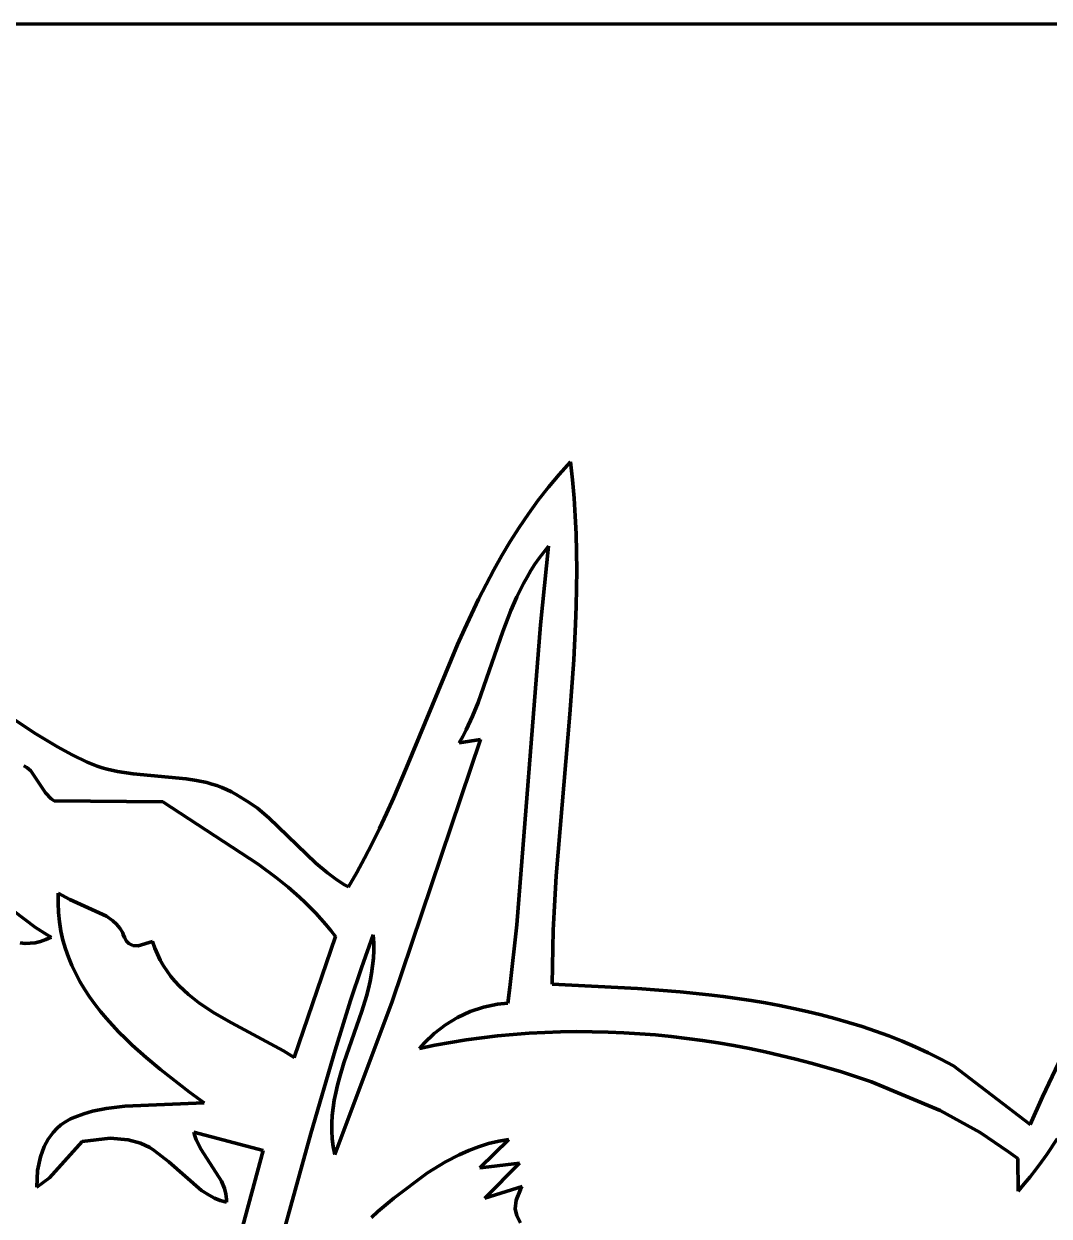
# Model space of a CAD drawing. Header units: millimetres. Extents: x 0 to 8.4, y 0 to 11.8.
# Drawn here: x 2.909 to 4.626, y 9.81 to 11.806 of the extents above; entities that cross this region are included whole.
import ezdxf

# ---------------------------------------------------------------- set-up
doc = ezdxf.new("R2010")
doc.units = ezdxf.units.MM
doc.layers.add('color#010101ff', color=7, linetype='CONTINUOUS', lineweight=100)
doc.layers.add('color#ffffffff', color=7, linetype='CONTINUOUS', lineweight=100)

msp = doc.modelspace()

# ---------------------------------------------------------------- linework, layer by layer
at = {"layer": 'color#010101ff'}
for p, q in [((3.8055, 11.0514), (3.8246, 11.0722)), ((3.8246, 11.0722), (3.8279, 11.0421)), ((3.7874, 11.03), (3.8055, 11.0514)), ((3.8279, 11.0421), (3.8304, 11.0119)), ((3.7703, 11.0081), (3.7874, 11.03)), ((3.7539, 10.9856), (3.7703, 11.0081)), ((3.8304, 11.0119), (3.8324, 10.9818)), ((3.7384, 10.9627), (3.7539, 10.9856)), ((3.8324, 10.9818), (3.8337, 10.9517)), ((3.7235, 10.9394), (3.7384, 10.9627)), ((3.7094, 10.9157), (3.7235, 10.9394)), ((3.8337, 10.9517), (3.8345, 10.9215)), ((3.7796, 10.9214), (3.772, 10.9113)), ((3.7742, 10.7995), (3.7877, 10.9313)), ((3.7877, 10.9313), (3.7796, 10.9214)), ((3.8345, 10.9215), (3.8348, 10.8914)), ((3.6959, 10.8916), (3.7094, 10.9157)), ((3.7648, 10.901), (3.758, 10.8904)), ((3.772, 10.9113), (3.7648, 10.901)), ((3.6829, 10.8672), (3.6959, 10.8916)), ((3.7517, 10.8797), (3.7457, 10.8687)), ((3.758, 10.8904), (3.7517, 10.8797)), ((3.8348, 10.8914), (3.8346, 10.8613)), ((3.6704, 10.8425), (3.6829, 10.8672)), ((3.74, 10.8577), (3.7347, 10.8464)), ((3.7457, 10.8687), (3.74, 10.8577)), ((3.8346, 10.8613), (3.8339, 10.8311)), ((3.6584, 10.8175), (3.6704, 10.8425)), ((3.7347, 10.8464), (3.7247, 10.8235)), ((3.6467, 10.7923), (3.6584, 10.8175)), ((3.7247, 10.8235), (3.7113, 10.7885)), ((3.8339, 10.8311), (3.8329, 10.801)), ((3.7347, 10.2978), (3.7742, 10.7995)), ((3.8329, 10.801), (3.8298, 10.7408)), ((3.6354, 10.7669), (3.6467, 10.7923)), ((3.7113, 10.7885), (3.6698, 10.6698)), ((3.6244, 10.7413), (3.6354, 10.7669)), ((3.55, 10.5606), (3.6244, 10.7413)), ((3.8298, 10.7408), (3.8233, 10.6504)), ((2.776, 10.7176), (2.9289, 10.6173)), ((3.6698, 10.6698), (3.6602, 10.6467)), ((3.6602, 10.6467), (3.6496, 10.624)), ((3.8233, 10.6504), (3.8005, 10.3793)), ((2.9289, 10.6173), (2.9651, 10.5957)), ((3.6496, 10.624), (3.6439, 10.6129)), ((3.6735, 10.6076), (3.5257, 10.169)), ((3.6439, 10.6129), (3.6378, 10.6019)), ((3.6378, 10.6019), (3.6735, 10.6076)), ((2.9651, 10.5957), (2.9898, 10.5823)), ((2.9898, 10.5823), (3.0151, 10.5698)), ((2.9141, 10.5608), (2.9089, 10.5637)), ((2.9209, 10.5553), (2.9141, 10.5608)), ((3.0151, 10.5698), (3.0233, 10.5662)), ((3.0233, 10.5662), (3.0316, 10.563)), ((3.0316, 10.563), (3.04, 10.5602)), ((3.04, 10.5602), (3.0485, 10.5578)), ((3.0485, 10.5578), (3.0657, 10.554)), ((3.5279, 10.5094), (3.55, 10.5606)), ((2.9455, 10.5186), (2.9209, 10.5553)), ((3.0657, 10.554), (3.092, 10.5501)), ((3.092, 10.5501), (3.1807, 10.542)), ((3.1807, 10.542), (3.1981, 10.5392)), ((3.1981, 10.5392), (3.2153, 10.5355)), ((2.955, 10.5082), (2.9455, 10.5186)), ((3.2153, 10.5355), (3.2237, 10.5332)), ((3.2237, 10.5332), (3.2321, 10.5305)), ((3.2321, 10.5305), (3.2404, 10.5274)), ((3.2404, 10.5274), (3.2486, 10.5239)), ((3.2486, 10.5239), (3.2566, 10.52)), ((3.2566, 10.52), (3.2645, 10.5155)), ((2.9596, 10.5049), (2.955, 10.5082)), ((3.1415, 10.5036), (2.9596, 10.5049)), ((3.3013, 10.3988), (3.1415, 10.5036)), ((3.2645, 10.5155), (3.272, 10.5114)), ((3.272, 10.5114), (3.2863, 10.5025)), ((3.2863, 10.5025), (3.3, 10.4926)), ((3.5164, 10.484), (3.5279, 10.5094)), ((3.3, 10.4926), (3.3193, 10.4766)), ((3.5046, 10.4589), (3.5164, 10.484)), ((3.3193, 10.4766), (3.3981, 10.4005)), ((3.4923, 10.4339), (3.5046, 10.4589)), ((3.4796, 10.4093), (3.4923, 10.4339)), ((3.3319, 10.3762), (3.3013, 10.3988)), ((3.3981, 10.4005), (3.4174, 10.3843)), ((3.4664, 10.385), (3.4796, 10.4093)), ((3.4174, 10.3843), (3.4309, 10.3743)), ((3.4525, 10.3609), (3.4664, 10.385)), ((3.8005, 10.3793), (3.7969, 10.319)), ((3.3517, 10.3603), (3.3319, 10.3762)), ((3.3707, 10.3436), (3.3517, 10.3603)), ((3.4309, 10.3743), (3.4451, 10.3651)), ((3.4451, 10.3651), (3.4525, 10.3609)), ((2.9663, 10.334), (2.9667, 10.3504)), ((2.9667, 10.3504), (2.9862, 10.3402)), ((2.9862, 10.3402), (3.0473, 10.3123)), ((3.38, 10.335), (3.3707, 10.3436)), ((2.8919, 10.3208), (2.9285, 10.2929)), ((2.967, 10.3179), (2.9663, 10.334)), ((2.9685, 10.3023), (2.967, 10.3179)), ((3.3891, 10.3261), (3.38, 10.335)), ((3.3979, 10.317), (3.3891, 10.3261)), ((3.7969, 10.319), (3.7956, 10.2888)), ((2.971, 10.287), (2.9685, 10.3023)), ((3.0473, 10.3123), (3.0578, 10.3045)), ((3.0578, 10.3045), (3.0641, 10.2985)), ((3.0641, 10.2985), (3.0697, 10.2917)), ((3.4065, 10.3076), (3.3979, 10.317)), ((3.4148, 10.298), (3.4065, 10.3076)), ((3.4229, 10.288), (3.4148, 10.298)), ((3.723, 10.1925), (3.7347, 10.2978)), ((2.9285, 10.2929), (2.9482, 10.2806)), ((2.9482, 10.2806), (2.9549, 10.2768)), ((2.9744, 10.2721), (2.971, 10.287)), ((3.0697, 10.2917), (3.0746, 10.284)), ((3.0746, 10.284), (3.0754, 10.2812)), ((3.0754, 10.2812), (3.0773, 10.2762)), ((3.3618, 10.0753), (3.4307, 10.2778)), ((3.4307, 10.2778), (3.4229, 10.288)), ((3.4939, 10.2806), (3.4746, 10.2258)), ((3.4948, 10.2674), (3.4939, 10.2806)), ((3.7956, 10.2888), (3.7946, 10.2587)), ((2.911, 10.2664), (2.9027, 10.2672)), ((2.9194, 10.2666), (2.911, 10.2664)), ((2.9281, 10.2676), (2.9194, 10.2666)), ((2.9369, 10.2697), (2.9281, 10.2676)), ((2.9458, 10.2727), (2.9369, 10.2697)), ((2.9549, 10.2768), (2.9458, 10.2727)), ((2.9786, 10.2575), (2.9744, 10.2721)), ((3.0773, 10.2762), (3.0808, 10.2703)), ((3.0808, 10.2703), (3.0849, 10.2661)), ((3.0849, 10.2661), (3.0913, 10.2629)), ((3.0913, 10.2629), (3.1006, 10.2621)), ((3.1006, 10.2621), (3.1245, 10.2696)), ((3.1245, 10.2696), (3.1283, 10.2587)), ((3.1283, 10.2587), (3.1326, 10.2482)), ((3.4949, 10.2544), (3.4948, 10.2674)), ((3.7946, 10.2587), (3.794, 10.2285)), ((2.9836, 10.2433), (2.9786, 10.2575)), ((2.9894, 10.2294), (2.9836, 10.2433)), ((3.1326, 10.2482), (3.1375, 10.2383)), ((3.1375, 10.2383), (3.1429, 10.2289)), ((3.4931, 10.2287), (3.4943, 10.2415)), ((3.4943, 10.2415), (3.4949, 10.2544)), ((2.9958, 10.2158), (2.9894, 10.2294)), ((3.1429, 10.2289), (3.1488, 10.2199)), ((3.1488, 10.2199), (3.1552, 10.2113)), ((3.4746, 10.2258), (3.4562, 10.1708)), ((3.4912, 10.2159), (3.4931, 10.2287)), ((3.794, 10.2285), (3.7939, 10.1984)), ((3.003, 10.2026), (2.9958, 10.2158)), ((3.0107, 10.1897), (3.003, 10.2026)), ((3.1552, 10.2113), (3.162, 10.2032)), ((3.162, 10.2032), (3.1692, 10.1954)), ((3.486, 10.1907), (3.4889, 10.2033)), ((3.4889, 10.2033), (3.4912, 10.2159)), ((3.7939, 10.1984), (3.9366, 10.1911)), ((3.0191, 10.177), (3.0107, 10.1897)), ((3.1692, 10.1954), (3.1768, 10.1881)), ((3.1768, 10.1881), (3.1847, 10.181)), ((3.1847, 10.181), (3.1929, 10.1742)), ((3.4752, 10.1532), (3.4827, 10.1782)), ((3.4827, 10.1782), (3.486, 10.1907)), ((3.7197, 10.1663), (3.723, 10.1925)), ((3.9366, 10.1911), (4.0083, 10.1854)), ((4.0083, 10.1854), (4.056, 10.1804)), ((4.056, 10.1804), (4.0798, 10.1775)), ((3.028, 10.1647), (3.0191, 10.177)), ((3.0374, 10.1527), (3.028, 10.1647)), ((3.1929, 10.1742), (3.2015, 10.1677)), ((3.2015, 10.1677), (3.2102, 10.1615)), ((3.2102, 10.1615), (3.2284, 10.1497)), ((3.5257, 10.169), (3.4295, 9.9131)), ((3.4562, 10.1708), (3.4301, 10.0877)), ((3.6564, 10.1524), (3.6787, 10.1598)), ((3.6787, 10.1598), (3.7019, 10.1645)), ((3.7019, 10.1645), (3.7197, 10.1663)), ((4.0798, 10.1775), (4.1035, 10.1742)), ((4.1035, 10.1742), (4.1272, 10.1707)), ((4.1272, 10.1707), (4.1507, 10.1667)), ((4.1507, 10.1667), (4.1742, 10.1624)), ((4.1742, 10.1624), (4.1976, 10.1577)), ((3.0472, 10.1409), (3.0374, 10.1527)), ((3.0575, 10.1294), (3.0472, 10.1409)), ((3.2284, 10.1497), (3.2569, 10.1333)), ((3.4451, 10.0666), (3.4752, 10.1532)), ((3.6149, 10.1303), (3.635, 10.1425)), ((3.635, 10.1425), (3.6564, 10.1524)), ((4.1976, 10.1577), (4.2209, 10.1526)), ((4.2209, 10.1526), (4.244, 10.147)), ((4.244, 10.147), (4.267, 10.1409)), ((4.267, 10.1409), (4.2899, 10.1343)), ((3.0682, 10.1181), (3.0575, 10.1294)), ((3.0792, 10.1071), (3.0682, 10.1181)), ((3.2569, 10.1333), (3.3438, 10.0865)), ((3.5963, 10.1159), (3.6149, 10.1303)), ((3.8079, 10.1184), (3.7814, 10.1175)), ((3.8344, 10.1188), (3.8079, 10.1184)), ((3.8608, 10.1187), (3.8344, 10.1188)), ((3.8873, 10.1181), (3.8608, 10.1187)), ((3.9138, 10.117), (3.8873, 10.1181)), ((4.2899, 10.1343), (4.3126, 10.1273)), ((4.3126, 10.1273), (4.3351, 10.1197)), ((4.3351, 10.1197), (4.3574, 10.1115)), ((3.0905, 10.0963), (3.0792, 10.1071)), ((3.5714, 10.0906), (3.5792, 10.0995)), ((3.5792, 10.0995), (3.5963, 10.1159)), ((3.6235, 10.1006), (3.5974, 10.0959)), ((3.6496, 10.1048), (3.6235, 10.1006)), ((3.6759, 10.1084), (3.6496, 10.1048)), ((3.7022, 10.1115), (3.6759, 10.1084)), ((3.7286, 10.114), (3.7022, 10.1115)), ((3.755, 10.116), (3.7286, 10.114)), ((3.7814, 10.1175), (3.755, 10.116)), ((3.9403, 10.1153), (3.9138, 10.117)), ((3.9667, 10.1132), (3.9403, 10.1153)), ((3.9931, 10.1106), (3.9667, 10.1132)), ((4.0194, 10.1075), (3.9931, 10.1106)), ((4.0457, 10.1039), (4.0194, 10.1075)), ((4.0719, 10.0999), (4.0457, 10.1039)), ((4.0981, 10.0954), (4.0719, 10.0999)), ((4.3574, 10.1115), (4.3796, 10.1027)), ((4.3796, 10.1027), (4.4015, 10.0934)), ((3.1138, 10.0755), (3.0905, 10.0963)), ((3.3438, 10.0865), (3.3618, 10.0753)), ((3.4301, 10.0877), (3.3896, 9.9484)), ((3.5974, 10.0959), (3.5714, 10.0906)), ((4.1241, 10.0904), (4.0981, 10.0954)), ((4.1501, 10.085), (4.1241, 10.0904)), ((4.176, 10.0791), (4.1501, 10.085)), ((4.2017, 10.0728), (4.176, 10.0791)), ((4.4015, 10.0934), (4.4233, 10.0834)), ((4.4233, 10.0834), (4.4448, 10.0727)), ((3.1378, 10.0554), (3.1138, 10.0755)), ((3.4375, 10.0417), (3.4451, 10.0666)), ((4.2273, 10.0661), (4.2017, 10.0728)), ((4.2528, 10.0589), (4.2273, 10.0661)), ((4.2782, 10.0513), (4.2528, 10.0589)), ((4.4448, 10.0727), (4.466, 10.0614)), ((4.466, 10.0614), (4.5939, 9.9634)), ((4.6147, 10.0094), (4.6473, 10.0777)), ((3.1866, 10.0175), (3.1378, 10.0554)), ((3.4341, 10.0292), (3.4375, 10.0417)), ((4.3034, 10.0433), (4.2782, 10.0513)), ((4.3285, 10.0348), (4.3034, 10.0433)), ((3.4312, 10.0166), (3.4341, 10.0292)), ((4.4432, 9.9867), (4.3285, 10.0348)), ((3.0779, 9.9939), (3.2107, 9.9995)), ((3.2107, 9.9995), (3.1866, 10.0175)), ((3.4268, 9.9913), (3.4287, 10.004)), ((3.4287, 10.004), (3.4312, 10.0166)), ((4.5939, 9.9634), (4.6147, 10.0094)), ((2.9945, 9.9758), (3.0093, 9.9812)), ((3.0093, 9.9812), (3.0242, 9.9855)), ((3.0242, 9.9855), (3.047, 9.9902)), ((3.047, 9.9902), (3.0779, 9.9939)), ((3.4247, 9.9657), (3.4254, 9.9785)), ((3.4254, 9.9785), (3.4268, 9.9913)), ((4.5102, 9.9497), (4.4432, 9.9867)), ((2.9642, 9.9565), (2.9711, 9.9626)), ((2.9711, 9.9626), (2.9788, 9.968)), ((2.9788, 9.968), (2.9872, 9.9727)), ((2.9872, 9.9727), (2.9945, 9.9758)), ((3.4246, 9.9527), (3.4247, 9.9657)), ((2.9432, 9.9267), (2.9498, 9.9388)), ((2.9498, 9.9388), (2.9579, 9.9498)), ((2.9579, 9.9498), (2.9642, 9.9565)), ((3.0537, 9.9407), (3.0067, 9.9347)), ((3.0839, 9.9379), (3.0537, 9.9407)), ((3.3096, 9.92), (3.1934, 9.9503)), ((3.1934, 9.9503), (3.1947, 9.9459)), ((3.1947, 9.9459), (3.1978, 9.9374)), ((3.3896, 9.9484), (3.2585, 9.4728)), ((3.4254, 9.9396), (3.4246, 9.9527)), ((3.427, 9.9264), (3.4254, 9.9396)), ((3.7214, 9.9385), (3.6725, 9.891)), ((3.7041, 9.9355), (3.7214, 9.9385)), ((4.5579, 9.9177), (4.5102, 9.9497)), ((4.6394, 9.9391), (4.6221, 9.9133)), ((2.9366, 9.9093), (2.9432, 9.9267)), ((3.0067, 9.9347), (2.9519, 9.874)), ((3.1046, 9.932), (3.0839, 9.9379)), ((3.0873, 9.0915), (3.3096, 9.92)), ((3.1201, 9.9246), (3.1046, 9.932)), ((3.1274, 9.9199), (3.1201, 9.9246)), ((3.152, 9.9011), (3.1274, 9.9199)), ((3.1978, 9.9374), (3.206, 9.9215)), ((3.206, 9.9215), (3.24, 9.8685)), ((3.4295, 9.9131), (3.427, 9.9264)), ((3.6382, 9.9128), (3.6542, 9.9199)), ((3.6542, 9.9199), (3.6705, 9.9261)), ((3.6705, 9.9261), (3.6871, 9.9313)), ((3.6871, 9.9313), (3.7041, 9.9355)), ((2.9318, 9.8865), (2.9366, 9.9093)), ((3.2062, 9.853), (3.152, 9.9011)), ((3.5848, 9.8824), (3.6148, 9.9008)), ((3.6148, 9.9008), (3.6382, 9.9128)), ((3.6782, 9.8916), (3.7389, 9.8986)), ((3.7389, 9.8986), (3.6811, 9.8399)), ((4.5733, 9.9062), (4.5579, 9.9177)), ((4.574, 9.8519), (4.5733, 9.9062)), ((4.613, 9.9006), (4.6037, 9.8881)), ((4.6221, 9.9133), (4.613, 9.9006)), ((2.9308, 9.8586), (2.9318, 9.8865)), ((3.5284, 9.8401), (3.5848, 9.8824)), ((3.6725, 9.891), (3.6782, 9.8916)), ((4.6037, 9.8881), (4.5941, 9.8758)), ((2.9519, 9.874), (2.9308, 9.8586)), ((3.24, 9.8685), (3.2448, 9.8561)), ((3.6811, 9.8399), (3.7437, 9.8595)), ((3.7437, 9.8595), (3.7405, 9.8544)), ((4.5842, 9.8638), (4.574, 9.8519)), ((4.5941, 9.8758), (4.5842, 9.8638)), ((3.2191, 9.8448), (3.2062, 9.853)), ((3.2282, 9.8402), (3.2191, 9.8448)), ((3.2379, 9.8364), (3.2282, 9.8402)), ((3.2448, 9.8561), (3.247, 9.8475)), ((3.247, 9.8475), (3.2481, 9.8383)), ((3.5019, 9.8175), (3.5284, 9.8401)), ((3.7405, 9.8544), (3.7332, 9.8368)), ((3.2482, 9.8336), (3.2379, 9.8364)), ((3.2481, 9.8383), (3.2482, 9.8336)), ((3.7332, 9.8368), (3.7318, 9.8221)), ((3.7318, 9.8221), (3.7343, 9.8103)), ((3.491, 9.8075), (3.5019, 9.8175)), ((3.7343, 9.8103), (3.7405, 9.7989))]:
    msp.add_line(p, q, dxfattribs=at)
at = {"layer": 'color#ffffffff'}
for p, q in [((0, 11.8056), (8.4306, 11.8056)), ((3.8246, 11.0722), (3.8055, 11.0514)), ((3.8279, 11.0421), (3.8246, 11.0722)), ((3.8055, 11.0514), (3.7874, 11.03)), ((3.8304, 11.0119), (3.8279, 11.0421)), ((3.7874, 11.03), (3.7703, 11.0081)), ((3.7703, 11.0081), (3.7539, 10.9856)), ((3.8324, 10.9818), (3.8304, 11.0119)), ((3.7539, 10.9856), (3.7384, 10.9627)), ((3.8337, 10.9517), (3.8324, 10.9818)), ((3.7384, 10.9627), (3.7235, 10.9394)), ((3.7235, 10.9394), (3.7094, 10.9157)), ((3.8345, 10.9215), (3.8337, 10.9517)), ((3.772, 10.9113), (3.7796, 10.9214)), ((3.7877, 10.9313), (3.7742, 10.7995)), ((3.7796, 10.9214), (3.7877, 10.9313)), ((3.8348, 10.8914), (3.8345, 10.9215)), ((3.7094, 10.9157), (3.6959, 10.8916)), ((3.758, 10.8904), (3.7648, 10.901)), ((3.7648, 10.901), (3.772, 10.9113)), ((3.6959, 10.8916), (3.6829, 10.8672)), ((3.7457, 10.8687), (3.7517, 10.8797)), ((3.7517, 10.8797), (3.758, 10.8904)), ((3.8346, 10.8613), (3.8348, 10.8914)), ((3.6829, 10.8672), (3.6704, 10.8425)), ((3.7347, 10.8464), (3.74, 10.8577)), ((3.74, 10.8577), (3.7457, 10.8687)), ((3.8339, 10.8311), (3.8346, 10.8613)), ((3.6704, 10.8425), (3.6584, 10.8175)), ((3.7247, 10.8235), (3.7347, 10.8464)), ((3.6584, 10.8175), (3.6467, 10.7923)), ((3.7113, 10.7885), (3.7247, 10.8235)), ((3.8329, 10.801), (3.8339, 10.8311)), ((3.7742, 10.7995), (3.7347, 10.2978)), ((3.8298, 10.7408), (3.8329, 10.801)), ((3.6467, 10.7923), (3.6354, 10.7669)), ((3.6698, 10.6698), (3.7113, 10.7885)), ((3.6354, 10.7669), (3.6244, 10.7413)), ((3.6244, 10.7413), (3.55, 10.5606)), ((3.8233, 10.6504), (3.8298, 10.7408)), ((2.9289, 10.6173), (2.776, 10.7176)), ((3.6602, 10.6467), (3.6698, 10.6698)), ((3.6496, 10.624), (3.6602, 10.6467)), ((3.8005, 10.3793), (3.8233, 10.6504)), ((2.9651, 10.5957), (2.9289, 10.6173)), ((3.6439, 10.6129), (3.6496, 10.624)), ((3.5257, 10.169), (3.6735, 10.6076)), ((3.6378, 10.6019), (3.6439, 10.6129)), ((3.6735, 10.6076), (3.6378, 10.6019)), ((2.9898, 10.5823), (2.9651, 10.5957)), ((3.0151, 10.5698), (2.9898, 10.5823)), ((2.9089, 10.5637), (2.9141, 10.5608)), ((2.9141, 10.5608), (2.9209, 10.5553)), ((3.0233, 10.5662), (3.0151, 10.5698)), ((3.0316, 10.563), (3.0233, 10.5662)), ((3.04, 10.5602), (3.0316, 10.563)), ((3.0485, 10.5578), (3.04, 10.5602)), ((3.0657, 10.554), (3.0485, 10.5578)), ((3.55, 10.5606), (3.5279, 10.5094)), ((2.9209, 10.5553), (2.9455, 10.5186)), ((3.092, 10.5501), (3.0657, 10.554)), ((3.1807, 10.542), (3.092, 10.5501)), ((3.1981, 10.5392), (3.1807, 10.542)), ((3.2153, 10.5355), (3.1981, 10.5392)), ((2.9455, 10.5186), (2.955, 10.5082)), ((3.2237, 10.5332), (3.2153, 10.5355)), ((3.2321, 10.5305), (3.2237, 10.5332)), ((3.2404, 10.5274), (3.2321, 10.5305)), ((3.2486, 10.5239), (3.2404, 10.5274)), ((3.2566, 10.52), (3.2486, 10.5239)), ((3.2645, 10.5155), (3.2566, 10.52)), ((2.955, 10.5082), (2.9596, 10.5049)), ((2.9596, 10.5049), (3.1415, 10.5036)), ((3.1415, 10.5036), (3.3013, 10.3988)), ((3.272, 10.5114), (3.2645, 10.5155)), ((3.2863, 10.5025), (3.272, 10.5114)), ((3.3, 10.4926), (3.2863, 10.5025)), ((3.5279, 10.5094), (3.5164, 10.484)), ((3.3193, 10.4766), (3.3, 10.4926)), ((3.5164, 10.484), (3.5046, 10.4589)), ((3.3981, 10.4005), (3.3193, 10.4766)), ((3.5046, 10.4589), (3.4923, 10.4339)), ((3.4923, 10.4339), (3.4796, 10.4093)), ((3.3013, 10.3988), (3.3319, 10.3762)), ((3.4174, 10.3843), (3.3981, 10.4005)), ((3.4796, 10.4093), (3.4664, 10.385)), ((3.4309, 10.3743), (3.4174, 10.3843)), ((3.4664, 10.385), (3.4525, 10.3609)), ((3.7969, 10.319), (3.8005, 10.3793)), ((3.3319, 10.3762), (3.3517, 10.3603)), ((3.3517, 10.3603), (3.3707, 10.3436)), ((3.4451, 10.3651), (3.4309, 10.3743)), ((3.4525, 10.3609), (3.4451, 10.3651)), ((2.9667, 10.3504), (2.9663, 10.334)), ((2.9862, 10.3402), (2.9667, 10.3504)), ((3.0473, 10.3123), (2.9862, 10.3402)), ((3.3707, 10.3436), (3.38, 10.335)), ((2.9285, 10.2929), (2.8919, 10.3208)), ((2.9663, 10.334), (2.967, 10.3179)), ((2.967, 10.3179), (2.9685, 10.3023)), ((3.38, 10.335), (3.3891, 10.3261)), ((3.3891, 10.3261), (3.3979, 10.317)), ((3.7956, 10.2888), (3.7969, 10.319)), ((2.9685, 10.3023), (2.971, 10.287)), ((3.0578, 10.3045), (3.0473, 10.3123)), ((3.0641, 10.2985), (3.0578, 10.3045)), ((3.0697, 10.2917), (3.0641, 10.2985)), ((3.3979, 10.317), (3.4065, 10.3076)), ((3.4065, 10.3076), (3.4148, 10.298)), ((3.4148, 10.298), (3.4229, 10.288)), ((3.7347, 10.2978), (3.723, 10.1925)), ((2.9482, 10.2806), (2.9285, 10.2929)), ((2.9549, 10.2768), (2.9482, 10.2806)), ((2.971, 10.287), (2.9744, 10.2721)), ((3.0746, 10.284), (3.0697, 10.2917)), ((3.0754, 10.2812), (3.0746, 10.284)), ((3.0773, 10.2762), (3.0754, 10.2812)), ((3.4307, 10.2778), (3.3618, 10.0753)), ((3.4229, 10.288), (3.4307, 10.2778)), ((3.4746, 10.2258), (3.4939, 10.2806)), ((3.4939, 10.2806), (3.4948, 10.2674)), ((3.7946, 10.2587), (3.7956, 10.2888)), ((2.9027, 10.2672), (2.911, 10.2664)), ((2.911, 10.2664), (2.9194, 10.2666)), ((2.9194, 10.2666), (2.9281, 10.2676)), ((2.9281, 10.2676), (2.9369, 10.2697)), ((2.9369, 10.2697), (2.9458, 10.2727)), ((2.9458, 10.2727), (2.9549, 10.2768)), ((2.9744, 10.2721), (2.9786, 10.2575)), ((3.0808, 10.2703), (3.0773, 10.2762)), ((3.0849, 10.2661), (3.0808, 10.2703)), ((3.0913, 10.2629), (3.0849, 10.2661)), ((3.1006, 10.2621), (3.0913, 10.2629)), ((3.1245, 10.2696), (3.1006, 10.2621)), ((3.1283, 10.2587), (3.1245, 10.2696)), ((3.1326, 10.2482), (3.1283, 10.2587)), ((3.4948, 10.2674), (3.4949, 10.2544)), ((3.794, 10.2285), (3.7946, 10.2587)), ((2.9786, 10.2575), (2.9836, 10.2433)), ((2.9836, 10.2433), (2.9894, 10.2294)), ((3.1375, 10.2383), (3.1326, 10.2482)), ((3.1429, 10.2289), (3.1375, 10.2383)), ((3.4943, 10.2415), (3.4931, 10.2287)), ((3.4949, 10.2544), (3.4943, 10.2415)), ((2.9894, 10.2294), (2.9958, 10.2158)), ((3.1488, 10.2199), (3.1429, 10.2289)), ((3.1552, 10.2113), (3.1488, 10.2199)), ((3.4562, 10.1708), (3.4746, 10.2258)), ((3.4931, 10.2287), (3.4912, 10.2159)), ((3.7939, 10.1984), (3.794, 10.2285)), ((2.9958, 10.2158), (3.003, 10.2026)), ((3.003, 10.2026), (3.0107, 10.1897)), ((3.162, 10.2032), (3.1552, 10.2113)), ((3.1692, 10.1954), (3.162, 10.2032)), ((3.4889, 10.2033), (3.486, 10.1907)), ((3.4912, 10.2159), (3.4889, 10.2033)), ((3.9366, 10.1911), (3.7939, 10.1984)), ((3.0107, 10.1897), (3.0191, 10.177)), ((3.1768, 10.1881), (3.1692, 10.1954)), ((3.1847, 10.181), (3.1768, 10.1881)), ((3.1929, 10.1742), (3.1847, 10.181)), ((3.4827, 10.1782), (3.4752, 10.1532)), ((3.486, 10.1907), (3.4827, 10.1782)), ((3.723, 10.1925), (3.7197, 10.1663)), ((4.0083, 10.1854), (3.9366, 10.1911)), ((4.056, 10.1804), (4.0083, 10.1854)), ((4.0798, 10.1775), (4.056, 10.1804)), ((3.0191, 10.177), (3.028, 10.1647)), ((3.028, 10.1647), (3.0374, 10.1527)), ((3.2015, 10.1677), (3.1929, 10.1742)), ((3.2102, 10.1615), (3.2015, 10.1677)), ((3.2284, 10.1497), (3.2102, 10.1615)), ((3.4295, 9.9131), (3.5257, 10.169)), ((3.4301, 10.0877), (3.4562, 10.1708)), ((3.6787, 10.1598), (3.6564, 10.1524)), ((3.7019, 10.1645), (3.6787, 10.1598)), ((3.7197, 10.1663), (3.7019, 10.1645)), ((4.1035, 10.1742), (4.0798, 10.1775)), ((4.1272, 10.1707), (4.1035, 10.1742)), ((4.1507, 10.1667), (4.1272, 10.1707)), ((4.1742, 10.1624), (4.1507, 10.1667)), ((4.1976, 10.1577), (4.1742, 10.1624)), ((3.0374, 10.1527), (3.0472, 10.1409)), ((3.0472, 10.1409), (3.0575, 10.1294)), ((3.2569, 10.1333), (3.2284, 10.1497)), ((3.4752, 10.1532), (3.4451, 10.0666)), ((3.635, 10.1425), (3.6149, 10.1303)), ((3.6564, 10.1524), (3.635, 10.1425)), ((4.2209, 10.1526), (4.1976, 10.1577)), ((4.244, 10.147), (4.2209, 10.1526)), ((4.267, 10.1409), (4.244, 10.147)), ((4.2899, 10.1343), (4.267, 10.1409)), ((3.0575, 10.1294), (3.0682, 10.1181)), ((3.0682, 10.1181), (3.0792, 10.1071)), ((3.3438, 10.0865), (3.2569, 10.1333)), ((3.6149, 10.1303), (3.5963, 10.1159)), ((3.7814, 10.1175), (3.8079, 10.1184)), ((3.8079, 10.1184), (3.8344, 10.1188)), ((3.8344, 10.1188), (3.8608, 10.1187)), ((3.8608, 10.1187), (3.8873, 10.1181)), ((3.8873, 10.1181), (3.9138, 10.117)), ((4.3126, 10.1273), (4.2899, 10.1343)), ((4.3351, 10.1197), (4.3126, 10.1273)), ((4.3574, 10.1115), (4.3351, 10.1197)), ((3.0792, 10.1071), (3.0905, 10.0963)), ((3.5792, 10.0995), (3.5714, 10.0906)), ((3.5963, 10.1159), (3.5792, 10.0995)), ((3.5974, 10.0959), (3.6235, 10.1006)), ((3.6235, 10.1006), (3.6496, 10.1048)), ((3.6496, 10.1048), (3.6759, 10.1084)), ((3.6759, 10.1084), (3.7022, 10.1115)), ((3.7022, 10.1115), (3.7286, 10.114)), ((3.7286, 10.114), (3.755, 10.116)), ((3.755, 10.116), (3.7814, 10.1175)), ((3.9138, 10.117), (3.9403, 10.1153)), ((3.9403, 10.1153), (3.9667, 10.1132)), ((3.9667, 10.1132), (3.9931, 10.1106)), ((3.9931, 10.1106), (4.0194, 10.1075)), ((4.0194, 10.1075), (4.0457, 10.1039)), ((4.0457, 10.1039), (4.0719, 10.0999)), ((4.0719, 10.0999), (4.0981, 10.0954)), ((4.3796, 10.1027), (4.3574, 10.1115)), ((4.4015, 10.0934), (4.3796, 10.1027)), ((3.0905, 10.0963), (3.1138, 10.0755)), ((3.3618, 10.0753), (3.3438, 10.0865)), ((3.3896, 9.9484), (3.4301, 10.0877)), ((3.5714, 10.0906), (3.5974, 10.0959)), ((4.0981, 10.0954), (4.1241, 10.0904)), ((4.1241, 10.0904), (4.1501, 10.085)), ((4.1501, 10.085), (4.176, 10.0791)), ((4.176, 10.0791), (4.2017, 10.0728)), ((4.4233, 10.0834), (4.4015, 10.0934)), ((4.4448, 10.0727), (4.4233, 10.0834)), ((3.1138, 10.0755), (3.1378, 10.0554)), ((3.4451, 10.0666), (3.4375, 10.0417)), ((4.2017, 10.0728), (4.2273, 10.0661)), ((4.2273, 10.0661), (4.2528, 10.0589)), ((4.2528, 10.0589), (4.2782, 10.0513)), ((4.466, 10.0614), (4.4448, 10.0727)), ((4.5939, 9.9634), (4.466, 10.0614)), ((4.6473, 10.0777), (4.6147, 10.0094)), ((3.1378, 10.0554), (3.1866, 10.0175)), ((3.4375, 10.0417), (3.4341, 10.0292)), ((4.2782, 10.0513), (4.3034, 10.0433)), ((4.3034, 10.0433), (4.3285, 10.0348)), ((3.4341, 10.0292), (3.4312, 10.0166)), ((4.3285, 10.0348), (4.4432, 9.9867)), ((3.2107, 9.9995), (3.0779, 9.9939)), ((3.1866, 10.0175), (3.2107, 9.9995)), ((3.4287, 10.004), (3.4268, 9.9913)), ((3.4312, 10.0166), (3.4287, 10.004)), ((4.6147, 10.0094), (4.5939, 9.9634)), ((3.0093, 9.9812), (2.9945, 9.9758)), ((3.0242, 9.9855), (3.0093, 9.9812)), ((3.047, 9.9902), (3.0242, 9.9855)), ((3.0779, 9.9939), (3.047, 9.9902)), ((3.4254, 9.9785), (3.4247, 9.9657)), ((3.4268, 9.9913), (3.4254, 9.9785)), ((4.4432, 9.9867), (4.5102, 9.9497)), ((2.9711, 9.9626), (2.9642, 9.9565)), ((2.9788, 9.968), (2.9711, 9.9626)), ((2.9872, 9.9727), (2.9788, 9.968)), ((2.9945, 9.9758), (2.9872, 9.9727)), ((3.4247, 9.9657), (3.4246, 9.9527)), ((2.9498, 9.9388), (2.9432, 9.9267)), ((2.9579, 9.9498), (2.9498, 9.9388)), ((2.9642, 9.9565), (2.9579, 9.9498)), ((3.0067, 9.9347), (3.0537, 9.9407)), ((3.0537, 9.9407), (3.0839, 9.9379)), ((3.1947, 9.9459), (3.1934, 9.9503)), ((3.1934, 9.9503), (3.3096, 9.92)), ((3.1978, 9.9374), (3.1947, 9.9459)), ((3.2585, 9.4728), (3.3896, 9.9484)), ((3.4246, 9.9527), (3.4254, 9.9396)), ((3.4254, 9.9396), (3.427, 9.9264)), ((3.6725, 9.891), (3.7214, 9.9385)), ((3.7214, 9.9385), (3.7041, 9.9355)), ((4.5102, 9.9497), (4.5579, 9.9177)), ((4.6221, 9.9133), (4.6394, 9.9391)), ((2.9432, 9.9267), (2.9366, 9.9093)), ((2.9519, 9.874), (3.0067, 9.9347)), ((3.0839, 9.9379), (3.1046, 9.932)), ((3.3096, 9.92), (3.0873, 9.0915)), ((3.1046, 9.932), (3.1201, 9.9246)), ((3.1201, 9.9246), (3.1274, 9.9199)), ((3.1274, 9.9199), (3.152, 9.9011)), ((3.206, 9.9215), (3.1978, 9.9374)), ((3.24, 9.8685), (3.206, 9.9215)), ((3.427, 9.9264), (3.4295, 9.9131)), ((3.6542, 9.9199), (3.6382, 9.9128)), ((3.6705, 9.9261), (3.6542, 9.9199)), ((3.6871, 9.9313), (3.6705, 9.9261)), ((3.7041, 9.9355), (3.6871, 9.9313)), ((2.9366, 9.9093), (2.9318, 9.8865)), ((3.152, 9.9011), (3.2062, 9.853)), ((3.6148, 9.9008), (3.5848, 9.8824)), ((3.6382, 9.9128), (3.6148, 9.9008)), ((3.7389, 9.8986), (3.6782, 9.8916)), ((3.6811, 9.8399), (3.7389, 9.8986)), ((4.5579, 9.9177), (4.5733, 9.9062)), ((4.5733, 9.9062), (4.574, 9.8519)), ((4.6037, 9.8881), (4.613, 9.9006)), ((4.613, 9.9006), (4.6221, 9.9133)), ((2.9318, 9.8865), (2.9308, 9.8586)), ((3.5848, 9.8824), (3.5284, 9.8401)), ((3.6782, 9.8916), (3.6725, 9.891)), ((4.5941, 9.8758), (4.6037, 9.8881)), ((2.9308, 9.8586), (2.9519, 9.874)), ((3.2448, 9.8561), (3.24, 9.8685)), ((3.7437, 9.8595), (3.6811, 9.8399)), ((3.7405, 9.8544), (3.7437, 9.8595)), ((4.574, 9.8519), (4.5842, 9.8638)), ((4.5842, 9.8638), (4.5941, 9.8758)), ((3.2062, 9.853), (3.2191, 9.8448)), ((3.2191, 9.8448), (3.2282, 9.8402)), ((3.2282, 9.8402), (3.2379, 9.8364)), ((3.247, 9.8475), (3.2448, 9.8561)), ((3.2481, 9.8383), (3.247, 9.8475)), ((3.5284, 9.8401), (3.5019, 9.8175)), ((3.7332, 9.8368), (3.7405, 9.8544)), ((3.2379, 9.8364), (3.2482, 9.8336)), ((3.2482, 9.8336), (3.2481, 9.8383)), ((3.7318, 9.8221), (3.7332, 9.8368)), ((3.7343, 9.8103), (3.7318, 9.8221)), ((3.5019, 9.8175), (3.491, 9.8075)), ((3.7405, 9.7989), (3.7343, 9.8103))]:
    msp.add_line(p, q, dxfattribs=at)

doc.saveas('drawing.dxf')
